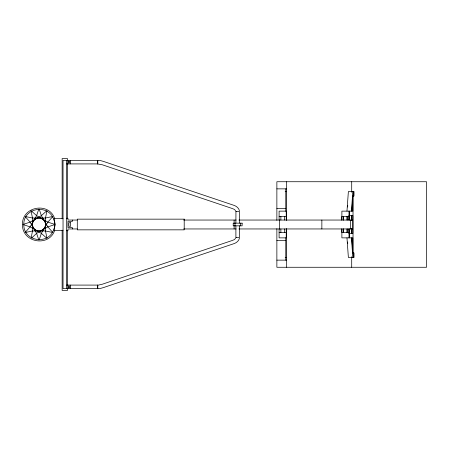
<?xml version="1.0" encoding="UTF-8"?>
<svg xmlns="http://www.w3.org/2000/svg" width="449" height="449" viewBox="0 0 449 449"><rect width="100%" height="100%" fill="white"/><g stroke="black" fill="none" stroke-linecap="round" stroke-linejoin="round"><path stroke-width="0.67" d="M346.97 211.137L348.379 191.532L354.014 191.532L354.014 195.989L352.74 195.989M347.644 207.028L347.739 205.659M352.83 191.532L351.421 211.137L341.88 211.137L341.88 220.044M351.797 211.137L352.83 196.757L352.83 211.137L351.561 211.137M54.481 228.608L55.019 224.5L54.481 220.392M97.343 285.345L102.411 284.189L231.757 240.658L234.339 239.637L235.596 238.301M31.183 237.852L32.485 230.999L32.614 220.824L41.359 215.627L46.999 210.609L45.478 218.001L45.349 228.176L36.605 233.373L31.553 238.071M97.613 160.596L100.643 160.624L103.405 161.404L232.885 204.985C235.848 205.749 238.733 207.629 239.435 210.8M38.766 209.116L36.605 215.627L31.632 224.5L36.605 233.373L38.766 239.884M39.198 239.884L41.359 233.373L46.331 224.5L41.359 215.627L39.198 209.116M239.435 238.2C238.733 241.371 235.848 243.251 232.885 244.015L103.405 287.596L100.643 288.376L97.613 288.404M54.003 228.479C49.822 245.468 23.421 241.989 23.786 224.5C23.421 207.011 49.822 203.532 54.003 220.521M54.817 229.972C49.441 247.494 21.956 242.752 22.45 224.5C21.956 206.248 49.441 201.506 54.817 219.028M97.719 288.634L97.405 285.098M97.343 163.655L97.719 160.366M25.548 232.004L30.105 226.88L35.308 218.135L45.478 218.001L52.87 216.48L47.858 222.12L42.655 230.865L32.485 230.999L25.767 232.38M235.944 211.428L235.882 223.125M23.595 224.281L30.105 222.12L38.984 217.148L47.858 222.12L54.368 224.281M54.368 224.719L47.858 226.88L38.984 231.852L30.105 226.88L23.595 224.719M236.539 211.44L235.899 211.473L239.446 211.44L239.446 223.125M67.939 161.539L70.167 161.539M67.939 162.729L70.167 162.729M66.604 163.913L97.792 163.913L97.792 160.349L63.04 160.349L63.04 288.651L97.792 288.651L97.792 285.087L66.604 285.087M276.87 188.861L286.67 188.861M285.182 191.532L286.226 191.532M276.87 208.465L285.777 208.465M348.789 215.593L351.421 215.593L351.421 220.386M351.561 215.593L352.83 215.593L352.83 233.407L351.561 233.407M279.098 216.48L286.226 216.48M348.996 216.48L341.818 216.48L341.818 220.044M66.604 218.265L67.939 218.265L67.939 220.044L77.295 220.044M63.04 218.483L54.06 218.483L55.019 224.5L54.06 230.517L63.04 230.517M183.697 220.044L236.202 220.044M238.885 220.044L352.555 220.044M22.944 224.5L23.292 224.5M77.295 228.956L67.939 228.956L67.939 230.735L66.604 230.735M183.697 228.956L236.202 228.956M238.885 228.956L352.555 228.956M279.098 232.52L286.226 232.52M348.996 232.52L341.818 232.52L341.818 228.956M348.789 233.407L351.421 233.407L351.421 228.614M351.561 237.863L352.83 237.863L352.83 252.243L351.797 237.863M276.87 240.535L285.777 240.535M352.74 253.012L354.014 253.012L354.014 257.468L348.379 257.468L346.97 237.863M285.182 257.468L286.226 257.468M276.87 260.139L286.67 260.139M67.939 286.271L70.167 286.271M67.939 287.461L70.167 287.461M97.405 163.902L102.411 164.811L231.757 208.342L234.339 209.363L235.596 210.699M236.539 237.56L235.899 237.527L235.882 225.875M25.767 216.62L32.485 218.001L42.655 218.135L47.858 226.88L52.87 232.52L45.478 230.999L35.308 230.865L30.105 222.12L25.548 216.996M235.944 237.572L239.446 237.56L239.446 225.875M30.964 210.609L36.605 215.627L45.349 220.824L45.478 230.999L46.999 238.391L41.359 233.373L32.614 228.176L32.485 218.001L31.104 211.283M352.83 257.468L351.421 237.863L341.88 237.863L341.88 228.956M347.644 241.972L347.739 243.341M353.543 191.532L353.543 195.989M353.543 253.012L353.543 257.468M353.301 191.532L353.301 195.989M353.301 253.012L353.301 257.468M353.026 195.989L353.026 253.012M351.707 181.733L351.707 192.251M351.707 256.749L351.707 267.267M351.618 215.593L351.618 220.386M351.618 228.614L351.618 233.407M350.467 220.044L350.467 228.956M349.468 211.137L349.468 220.044M349.468 228.956L349.468 237.863M348.996 211.137L348.996 220.044M348.996 228.956L348.996 237.863M348.94 216.48L348.94 220.044M348.94 228.956L348.94 232.52M347.161 216.48L347.161 220.044M347.161 228.956L347.161 232.52M347.06 216.48L347.06 220.044M347.06 228.956L347.06 232.52M343.597 216.48L343.597 220.044M343.597 228.956L343.597 232.52M343.502 216.48L343.502 220.044M343.502 228.956L343.502 232.52M321.86 220.044L321.86 228.956M286.67 181.733L286.67 220.307M286.67 228.693L286.67 267.267M286.226 220.044L286.226 211.137L279.098 211.137L279.098 220.044M286.226 228.956L286.226 237.863L279.098 237.863L279.098 228.956M285.777 188.861L285.777 211.221M285.777 237.779L285.777 260.139M284.442 216.48L284.442 220.044M284.442 228.956L284.442 232.52M280.878 216.48L280.878 220.044M280.878 228.956L280.878 232.52M279.542 220.044L279.542 228.956M276.87 220.319L276.87 181.733L426.55 181.733L426.55 267.267L276.87 267.267L276.87 228.681M240.338 223.164L240.338 225.836M234.995 223.164L234.995 225.836M234.103 220.044L234.103 223.473M234.103 225.527L234.103 228.956M72.396 220.044L72.396 221.379L67.939 221.379L67.939 227.621L72.396 227.621L72.396 228.956M70.167 160.349L70.167 163.913M70.167 285.087L70.167 288.651M67.939 160.349L67.939 163.913M67.939 285.087L67.939 288.651M67.496 160.675L67.496 158.57L62.147 158.57L62.147 218.893M67.496 163.481L67.496 218.192M67.496 230.808L67.496 285.519M67.496 288.325L67.496 290.43L62.147 290.43L62.147 230.107M66.604 160.349L66.604 288.651M184.208 219.157L77.295 219.157L77.295 229.843L184.208 229.843L184.208 219.157M70.611 222.721L68.832 222.721L68.832 226.279L70.611 226.279L70.611 222.721M242.123 223.164L233.211 223.164L233.211 225.836L242.123 225.836L242.123 223.164"/></g></svg>
